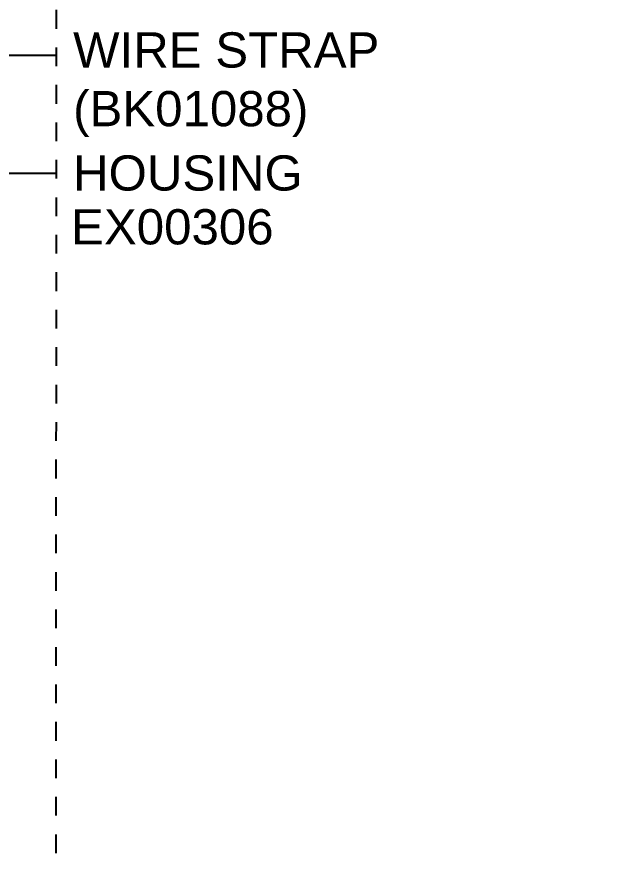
# Model space of a CAD drawing. Extents: x -5.6 to 5.7, y -1.2 to 8.2.
# Drawn here: x 2.307 to 5.445, y -0.3 to 4.216 of the extents above; entities that cross this region are included whole.
import ezdxf
from ezdxf import colors
from ezdxf.entities.mleader import LeaderData, LeaderLine
from ezdxf.math import Vec2, Vec3

# ---------------------------------------------------------------- set-up
doc = ezdxf.new("R2010")
doc.units = 0
doc.header["$LTSCALE"] = 0.5
doc.header["$MEASUREMENT"] = 0
doc.linetypes.add('PHANTOM', pattern=[0.5, 0.25, -0.05, 0.05, -0.05, 0.05, -0.05])
doc.layers.add('Construction', color=60, linetype='PHANTOM', plot=False)
doc.layers.add('CUST DWG', color=60, linetype='CONTINUOUS', lineweight=20)
doc.layers.add('FAB DWG', color=221, linetype='CONTINUOUS')
doc.styles.add('LSAD_Standard', font='arial.ttf')
doc.styles.get("Standard").update_dxf_attribs({"font": 'arial.ttf'})

msp = doc.modelspace()

# ---------------------------------------------------------------- linework, layer by layer
at = {"layer": 'Construction', "ltscale": 0.5, "transparency": 16777216}
msp.add_line((2.5186, 6.6535), (2.514, -0.2997), dxfattribs=at)

# ---------------------------------------------------------------- texts
at = {"layer": 'FAB DWG', "transparency": 16777216, "insert": (2.596, 3.5037), "char_height": 0.188, "width": 2.722253, "attachment_point": 1}
msp.add_mtext('\\PEX00306', dxfattribs=at)

# ---------------------------------------------------------------- leaders
at = {"layer": 'CUST DWG', "ltscale": 0.5, "transparency": 16777216}
ml = msp.add_multileader_mtext('Standard', dxfattribs=at)
ml.set_content('{\\fArial|b0|i0|c0|p34;DRIVER}', color=256, style='LSAD_Standard')
ml.set_leader_properties()
ml.build(insert=Vec2(0, 0))
ml.multileader.update_dxf_attribs({"text_left_attachment_type": 2, "dogleg_length": 0.7572, "arrow_head_size": 0.1875})
ctx = ml.context
ctx.base_point, ctx.char_height, ctx.arrow_head_size, ctx.landing_gap_size, ctx.plane_origin = Vec3(2.5171, 4.361), 0.1875, 0.1875, 0.09, Vec3(1.1674, 3.4189)
ctx.left_attachment = 2
notes = []
notes.append((ctx, [(0, (1, 1, 0), (0.9426, 4.361), (1, 0), 1.5745, [(0, [(0.375, 3.1242)], 0, [])])]))
ctx.mtext.insert, ctx.mtext.width, ctx.mtext.defined_height, ctx.mtext.flow_direction = Vec3(2.6071, 4.4548), 2.307685, 0.426, 5
at = {"layer": 'CUST DWG', "transparency": 16777216}
ml = msp.add_multileader_mtext('Standard', dxfattribs=at)
ml.set_content('HOUSING', color=256)
ml.set_leader_properties()
ml.build(insert=Vec2(0, 0))
ml.multileader.update_dxf_attribs({"text_right_attachment_type": 6, "dogleg_length": 0.36, "arrow_head_size": 0.15})
ctx = ml.context
ctx.base_point, ctx.char_height, ctx.arrow_head_size, ctx.landing_gap_size, ctx.plane_origin = Vec3(2.5164, 3.382), 0.188, 0.15, 0.09, Vec3(0.5424, 2.6725)
ctx.right_attachment = 6
notes.append((ctx, [(0, (1, 1, 0), (1.691, 3.382), (1, 0), 0.8255, [(0, [(1.3, 2.6767)], 0, [])])]))
ctx.mtext.insert, ctx.mtext.width, ctx.mtext.defined_height, ctx.mtext.flow_direction = Vec3(2.6064, 3.4776), 2.722253, 0.426, 5
at = {"layer": 'FAB DWG', "transparency": 16777216}
ml = msp.add_multileader_mtext('Standard', dxfattribs=at)
ml.set_content('MOUNTING BRACKET\\P(BK01086)', color=256)
ml.set_leader_properties()
ml.build(insert=Vec2(0, 0))
ml.multileader.update_dxf_attribs({"text_right_attachment_type": 6, "dogleg_length": 0.36, "arrow_head_size": 0.15})
ctx = ml.context
ctx.base_point, ctx.char_height, ctx.arrow_head_size, ctx.landing_gap_size, ctx.plane_origin = Vec3(2.5175, 4.9841), 0.188, 0.15, 0.09, Vec3(0.5032, 4.0419)
ctx.right_attachment = 6
notes.append((ctx, [(0, (1, 1, 0), (0.7936, 4.9841), (1, 0), 1.7239, [(0, [(0.2446, 3.7592)], 0, [])])]))
ctx.mtext.insert, ctx.mtext.width, ctx.mtext.defined_height, ctx.mtext.flow_direction = Vec3(2.6075, 5.1057), 2.837541, 0.426, 5
ml = msp.add_multileader_mtext('Standard', dxfattribs=at)
ml.set_content('WIRE STRAP\\P(BK01088)', color=256)
ml.set_leader_properties()
ml.build(insert=Vec2(0, 0))
ml.multileader.update_dxf_attribs({"text_right_attachment_type": 6, "dogleg_length": 0.36, "arrow_head_size": 0.15})
ctx = ml.context
ctx.base_point, ctx.char_height, ctx.arrow_head_size, ctx.landing_gap_size, ctx.plane_origin = Vec3(2.5168, 4.0127), 0.188, 0.15, 0.09, Vec3(1.1674, 3.0705)
ctx.right_attachment = 6
notes.append((ctx, [(0, (1, 1, 0), (1.4578, 4.0127), (1, 0), 1.059, [(0, [(0.6906, 2.5828)], 0, [])])]))
ctx.mtext.insert, ctx.mtext.width, ctx.mtext.defined_height, ctx.mtext.flow_direction = Vec3(2.6068, 4.1343), 2.307685, 0.426, 5
for ctx, leaders in notes:
    for number, flags, end, landing, length, lines in leaders:
        leader = LeaderData()
        leader.index, (leader.has_last_leader_line, leader.has_dogleg_vector, leader.attachment_direction) = number, flags
        leader.last_leader_point, leader.dogleg_vector, leader.dogleg_length = Vec3(end), Vec3(landing), length
        for number, points, colour, breaks in lines:
            line = LeaderLine()
            line.index, line.vertices, line.color, line.breaks = number, Vec3.list(points), colors.encode_raw_color(colour), breaks
            leader.lines.append(line)
        ctx.leaders.append(leader)

doc.saveas('drawing.dxf')
